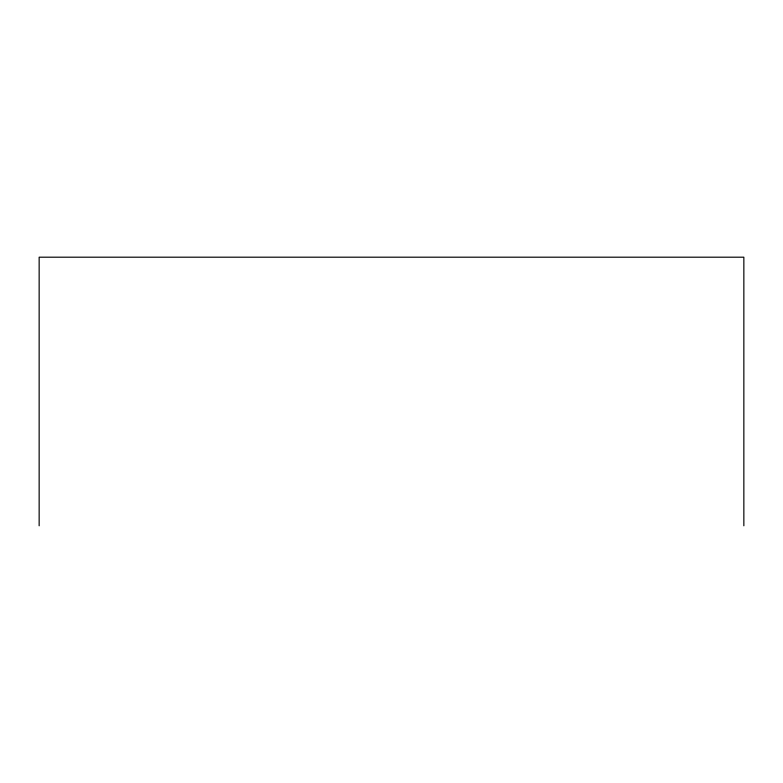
<?xml version="1.0" encoding="UTF-8"?>
<svg xmlns="http://www.w3.org/2000/svg" width="783" height="783" viewBox="0 0 783 783"><rect width="100%" height="100%" fill="white"/><g stroke="black" fill="none" stroke-linecap="round" stroke-linejoin="round"><path stroke-width="1.17" d="M743.85 525.804L743.85 257.196L39.15 257.196L39.15 525.804"/></g></svg>
